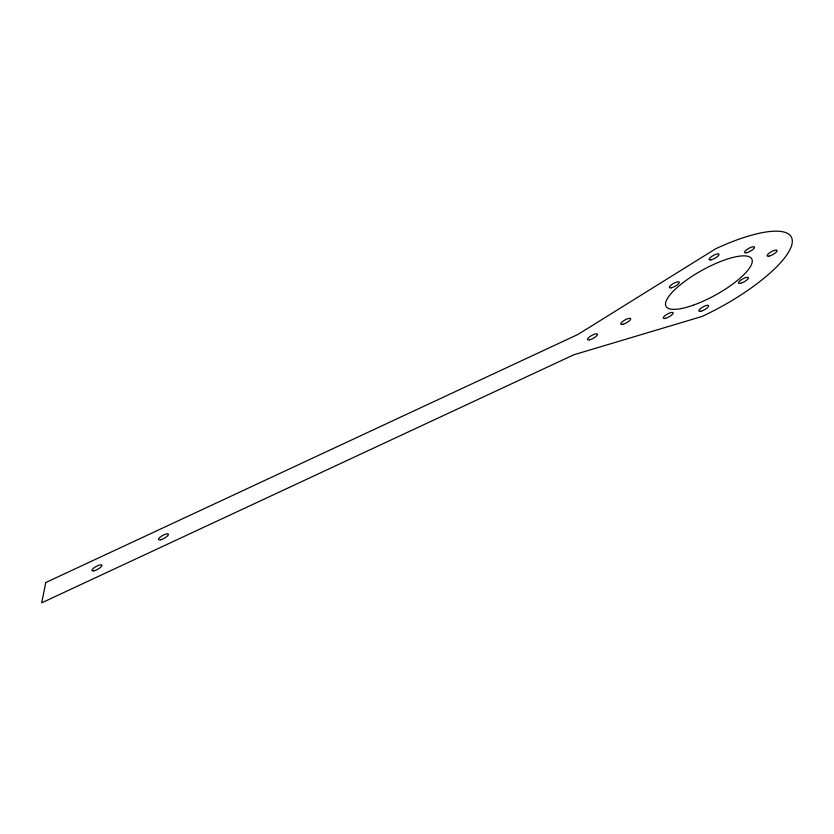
<?xml version="1.0" encoding="UTF-8"?>
<svg xmlns="http://www.w3.org/2000/svg" width="834" height="834" viewBox="0 0 834 834"><rect width="100%" height="100%" fill="white"/><g stroke="black" fill="none" stroke-linecap="round" stroke-linejoin="round"><path stroke-width="1.25" d="M45.755 582.539L41.7 602.826L573.834 354.773L702.124 316.43A94.19 27.063 -29 0 0 792.039 243.851A94.19 27.063 -29 0 0 715.655 248.793L577.889 334.476L45.755 582.539M692.971 305.286A48.977 14.074 -29 0 0 751.799 258.988A48.977 14.074 -29 0 0 681.899 283.55A48.977 14.074 -29 0 0 692.971 305.286M94.096 570.8A5.65 1.626 -29 0 0 101.925 565.546A5.65 1.626 -29 0 0 94.795 567.276A5.65 1.626 -29 0 0 94.096 570.8M160.608 539.786A5.65 1.626 -29 0 0 168.447 534.542A5.65 1.626 -29 0 0 161.316 536.272A5.65 1.626 -29 0 0 160.608 539.786M711.183 259.833A5.65 1.626 -29 0 0 719.023 254.589A5.65 1.626 -29 0 0 711.882 256.319A5.65 1.626 -29 0 0 711.183 259.833M700.904 311.228A5.65 1.626 -29 0 0 708.744 305.984A5.65 1.626 -29 0 0 701.613 307.715A5.65 1.626 -29 0 0 700.904 311.228M589.638 339.792A5.65 1.626 -29 0 0 597.478 334.549A5.65 1.626 -29 0 0 590.347 336.279A5.65 1.626 -29 0 0 589.638 339.792M622.904 324.29A5.65 1.626 -29 0 0 630.733 319.047A5.65 1.626 -29 0 0 623.603 320.777A5.65 1.626 -29 0 0 622.904 324.29M769.24 256.069A5.65 1.626 -29 0 0 777.069 250.825A5.65 1.626 -29 0 0 769.938 252.556A5.65 1.626 -29 0 0 769.24 256.069M740.613 283.289A5.65 1.626 -29 0 0 748.442 278.045A5.65 1.626 -29 0 0 741.311 279.776A5.65 1.626 -29 0 0 740.613 283.289M671.474 287.772A5.65 1.626 -29 0 0 679.314 282.517A5.65 1.626 -29 0 0 672.183 284.258A5.65 1.626 -29 0 0 671.474 287.772M665.355 318.369A5.65 1.626 -29 0 0 673.194 313.125A5.65 1.626 -29 0 0 666.064 314.856A5.65 1.626 -29 0 0 665.355 318.369M746.732 252.692A5.65 1.626 -29 0 0 754.561 247.437A5.65 1.626 -29 0 0 747.431 249.178A5.65 1.626 -29 0 0 746.732 252.692"/></g></svg>
